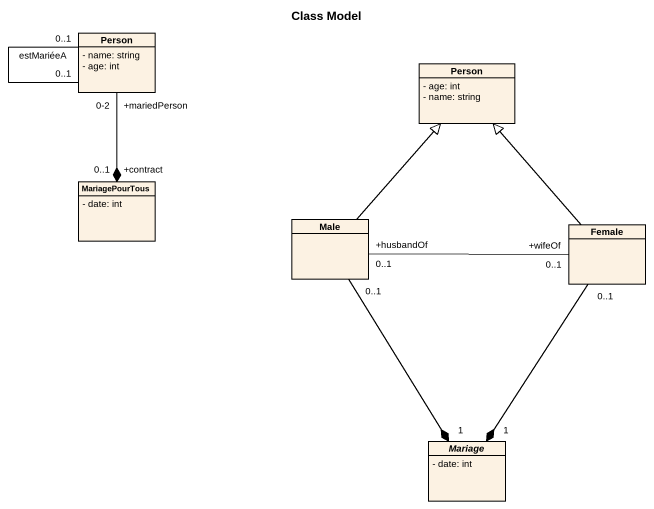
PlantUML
@startuml
title Class Model
hide circle
hide empty members
skinparam classAttributeIconSize 0
class "Person" as Person_ {
  - name: string
  - age: int
}
class "Person" as Person__2 {
  - age: int
  - name: string
}
class MariagePourTous {
  - date: int
}
class Male
class Female
abstract class Mariage {
  - date: int
}
Person_ "0..1" -- "0..1" Person_ : estMariéeA
Person_ "+mariedPerson\n0-2" --* "+contract\n0..1" MariagePourTous
Male -up-|> Person__2
Male "+husbandOf\n0..1" -right- "+wifeOf\n0..1" Female
Male "0..1" --* "1" Mariage
Female -up-|> Person__2
Female "0..1" --* "1" Mariage
@enduml
